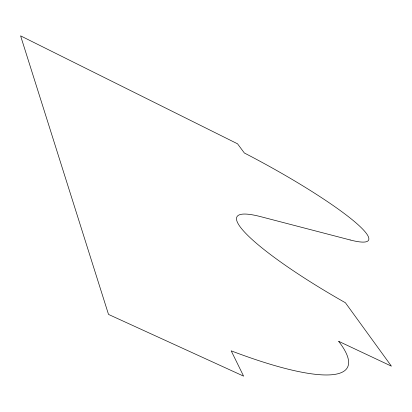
<?xml version="1.0" encoding="UTF-8"?>
<svg xmlns="http://www.w3.org/2000/svg" width="412" height="412" viewBox="0 0 412 412"><rect width="100%" height="100%" fill="white"/><g stroke="black" fill="none" stroke-linecap="round" stroke-linejoin="round"><path stroke-width="0.62" d="M350.138 239.959L260.786 216.686A142.614 22.413 29.1 0 0 345.39 302.732L391.4 366.155L338.633 341.301A233.758 46.788 27.9 0 1 231.194 350.839L243.605 376.141L108.516 314.423L20.6 35.859L237.533 143.809L244.357 152.991A132.813 17.829 28.4 0 1 352.78 220.168A132.813 17.829 28.4 0 1 350.138 239.959"/></g></svg>
